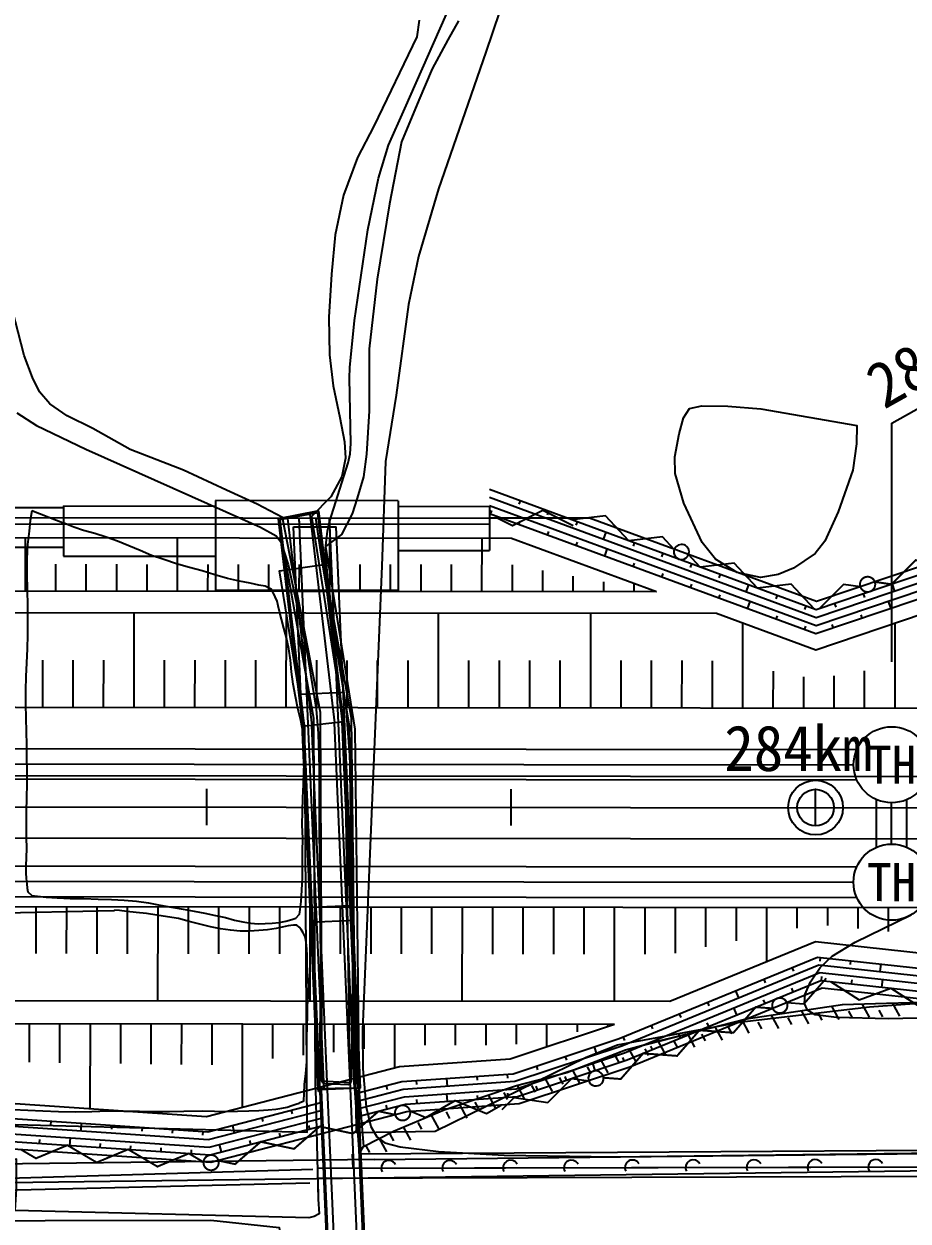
# Model space of a CAD drawing. Header units: millimetres. Extents: x 6886 to 7682, y 1103 to 1809.
# Drawn here: x 7183.3 to 7241.4, y 1448.9 to 1527.5 of the extents above; entities that cross this region are included whole.
import ezdxf
from ezdxf.enums import TextEntityAlignment as Align
from ezdxf.xclip import XClip

# ---------------------------------------------------------------- set-up
doc = ezdxf.new("R2010")
doc.units = ezdxf.units.MM
doc.header["$LTSCALE"] = 10
doc.header["$MEASUREMENT"] = 0
doc.header["$XCLIPFRAME"] = 2
for name, color, linetype in [('TN-CABL', 4, 'Continuous'), ('TN-MANH', 4, 'Continuous'), ('TZ-BASE', 253, 'Continuous'), ('TZ-CABL', 4, 'Continuous')]:
    doc.layers.add(name, color=color, linetype=linetype)
doc.styles.add('GR', font='GulimChe.ttf')
doc.styles.get("Standard").update_dxf_attribs({"font": 'GulimChe.ttf'})
doc.styles.add('SYMBTEXT', font='GulimChe.ttf')
doc.linetypes.add('ZIGZAG', pattern='A,0.0001,-0.2,[131,ltypeshp.shx,S=0.2,R=0,X=-0.2,Y=0],-0.4,[131,ltypeshp.shx,S=0.2,R=180,X=0.2,Y=0],-0.2', length=0.8001)

# ---------------------------------------------------------------- blocks, each defined once
blk = doc.blocks.new('AZ0802')
at = {"color": 0}
blk.add_arc((0, 0), 0.5, 0, 180, dxfattribs=at)
blk = doc.blocks.new('AZ070')
at = {"color": 0}
for points in [[(-1, 0), (-1, -0.5)], [(0, 0), (0, -1)]]:
    blk.add_lwpolyline(points, dxfattribs=at)
blk = doc.blocks.new('smd')
at = {"color": 0, "lineweight": -3, "ltscale": 5, "const_width": 0.13}
blk.add_lwpolyline([(0.5, 0, 1), (-0.5, 0, 1)], format="xyb", close=True, dxfattribs=at)
blk.add_lwpolyline([(12.5, 0), (11.5, 0.5), (9.5, -0.5), (7.5, 0.5), (5.5, -0.5), (3.5, 0.5), (1.5, -0.5), (0.5, 0)], dxfattribs=at)
blk = doc.blocks.new('JD-FGHFFHHF5RSFGS')
at = {"layer": 'TZ-BASE'}
for p, q in [((220.582, 20.603), (220.576, 14.703)), ((232.582, 20.592), (220.582, 20.603)), ((232.582, 20.592), (232.576, 14.692)), ((240.581, 20.592), (240.495, 20.357)), ((204.7, 20.141), (210.582, 20.135)), ((210.582, 20.253), (210.578, 16.953)), ((210.582, 20.253), (220.582, 20.243)), ((227.357, 19.922), (224.692, 19.408)), ((227.27, 19.803), (224.802, 19.327)), ((226.777, 19.708), (228.39, 5.997)), ((227.27, 19.803), (228.888, 6.056)), ((228.987, 6.068), (227.357, 19.922)), ((232.582, 20.222), (238.582, 20.216)), ((238.582, 20.216), (238.579, 17.316)), ((238.636, 19.71), (238.722, 19.944)), ((242.458, 19.901), (242.372, 19.666)), ((204.981, 19.481), (238.581, 19.448)), ((205.151, 19.08), (238.581, 19.048)), ((224.692, 19.408), (226.298, 5.751)), ((224.802, 19.327), (226.398, 5.763)), ((225.296, 19.423), (226.896, 5.822)), ((227.307, -18.128, 51.254), (225.691, 18.879, 51.254)), ((225.691, 18.879, 51.254), (228.494, 18.876, 51.254)), ((226.083, 19.06), (226.066, 19.46)), ((227.707, -18.111, 51.254), (226.066, 19.46, 51.254)), ((228.085, 19.058), (228.068, 19.458)), ((229.705, -18.023, 51.254), (228.068, 19.458, 51.254)), ((240.512, 19.019), (240.599, 19.254)), ((244.335, 19.21), (244.249, 18.976)), ((208.078, 14.668), (208.082, 18.168)), ((218.078, 14.658), (218.082, 18.158)), ((228.078, 14.648), (228.082, 18.148)), ((230.105, -18.006, 51.254), (228.494, 18.876, 51.254)), ((238.078, 14.638), (238.082, 18.138)), ((242.389, 18.328), (242.476, 18.563)), ((246.212, 18.519), (246.039, 18.05)), ((205.807, 17.54), (210.579, 17.535)), ((232.579, 17.322), (238.579, 17.316)), ((244.266, 17.637), (244.353, 17.872)), ((246.143, 16.946), (246.316, 17.416)), ((248.089, 17.828), (248.003, 17.594)), ((210.578, 16.953), (220.578, 16.943)), ((249.966, 17.138), (249.879, 16.903)), ((210.078, 14.666), (210.08, 16.416)), ((212.078, 14.664), (212.08, 16.414)), ((214.078, 14.662), (214.08, 16.412)), ((216.078, 14.66), (216.08, 16.41)), ((220.078, 14.656), (220.08, 16.406)), ((222.078, 14.654), (222.08, 16.404)), ((224.078, 14.652), (224.08, 16.402)), ((226.078, 14.65), (226.08, 16.4)), ((230.078, 14.646), (230.08, 16.396)), ((232.078, 14.644), (232.08, 16.394)), ((234.078, 14.642), (234.08, 16.392)), ((236.078, 14.64), (236.08, 16.39)), ((240.078, 14.637), (240.08, 16.374)), ((242.078, 14.635), (242.08, 16.005)), ((248.02, 16.255), (248.106, 16.49)), ((249.897, 15.565), (249.983, 15.799)), ((251.843, 16.447), (251.756, 16.212)), ((253.72, 15.756), (253.633, 15.521)), ((244.078, 14.633), (244.079, 15.636)), ((246.078, 14.631), (246.079, 15.267)), ((248.078, 14.629), (248.079, 15.168)), ((251.774, 14.874), (251.86, 15.108)), ((255.596, 15.065), (255.424, 14.596)), ((265.029, 15.11), (265.189, 14.636)), ((232.576, 14.692), (220.576, 14.703)), ((253.651, 14.183), (253.737, 14.417)), ((257.473, 14.374), (257.387, 14.139)), ((263.134, 14.47), (263.214, 14.234)), ((255.528, 13.492), (255.7, 13.961)), ((259.35, 13.683), (259.264, 13.449)), ((261.239, 13.831), (261.319, 13.594)), ((264.959, 13.503), (264.799, 13.977)), ((215.222, 7.021), (215.228, 13.211)), ((225.222, 7.011), (225.228, 13.201)), ((235.222, 7.001), (235.228, 13.191)), ((245.222, 6.992), (245.228, 13.182)), ((257.404, 12.801), (257.491, 13.036)), ((263.064, 12.864), (262.984, 13.101)), ((255.222, 6.982), (255.227, 12.537)), ((259.281, 12.11), (259.368, 12.345)), ((261.169, 12.225), (261.089, 12.461)), ((265.222, 6.972), (265.227, 12.538)), ((209.222, 7.027), (209.225, 10.122)), ((211.222, 7.025), (211.225, 10.12)), ((213.222, 7.023), (213.225, 10.118)), ((217.222, 7.019), (217.225, 10.114)), ((219.222, 7.017), (219.225, 10.112)), ((221.222, 7.015), (221.225, 10.11)), ((223.222, 7.013), (223.225, 10.108)), ((227.222, 7.009), (227.225, 10.104)), ((229.222, 7.007), (229.225, 10.102)), ((231.222, 7.005), (231.225, 10.1)), ((233.222, 7.003), (233.225, 10.098)), ((237.222, 6.999), (237.225, 10.094)), ((239.222, 6.997), (239.225, 10.092)), ((241.222, 6.995), (241.225, 10.09)), ((243.222, 6.993), (243.225, 10.088)), ((247.222, 6.99), (247.225, 10.085)), ((249.222, 6.988), (249.225, 10.083)), ((251.222, 6.986), (251.225, 10.081)), ((253.222, 6.984), (253.225, 10.079)), ((257.222, 6.98), (257.224, 9.39)), ((259.222, 6.978), (259.224, 9.021)), ((261.222, 6.976), (261.224, 9.082)), ((263.222, 6.974), (263.224, 9.419)), ((226.171, 7.89, 51.254), (228.968, 8.012, 51.254)), ((228.987, 6.068), (226.298, 5.751)), ((227.346, -18.227), (226.298, 5.751)), ((227.442, -18.122), (226.398, 5.763)), ((227.941, -18.1), (226.896, 5.822)), ((229.44, -18.035), (228.39, 5.997)), ((229.939, -18.013), (228.888, 6.056)), ((230.043, -18.109), (228.987, 6.068)), ((219.996, -0.734), (219.998, 1.666)), ((239.996, -0.753), (239.998, 1.647)), ((259.996, -0.773), (259.998, 1.627)), ((169.991, -6.035), (371.821, -6.231)), ((169.991, -6.035), (371.821, -6.231)), ((208.773, -6.073), (208.77, -9.168)), ((210.773, -6.075), (210.77, -9.17)), ((212.773, -6.077), (212.77, -9.172)), ((214.773, -6.079), (214.77, -9.174)), ((216.773, -6.081), (216.767, -12.271)), ((218.773, -6.083), (218.77, -9.178)), ((220.773, -6.085), (220.77, -9.18)), ((222.773, -6.087), (222.77, -9.182)), ((224.773, -6.089), (224.77, -9.184)), ((226.773, -6.091), (226.767, -12.281)), ((229.515, -6.02), (226.818, -6.138)), ((228.773, -6.092), (228.77, -9.187)), ((230.773, -6.094), (230.77, -9.189)), ((232.773, -6.096), (232.77, -9.191)), ((234.773, -6.098), (234.77, -9.193)), ((236.773, -6.1), (236.767, -12.29)), ((238.773, -6.102), (238.77, -9.197)), ((240.773, -6.104), (240.77, -9.199)), ((242.773, -6.106), (242.77, -9.201)), ((244.773, -6.108), (244.77, -9.203)), ((246.773, -6.11), (246.767, -12.3)), ((248.773, -6.112), (248.77, -9.207)), ((250.773, -6.114), (250.77, -9.138)), ((252.773, -6.116), (252.771, -8.728)), ((254.773, -6.118), (254.771, -8.318)), ((256.773, -6.12), (256.77, -9.695)), ((258.773, -6.122), (258.772, -7.498)), ((260.773, -6.124), (260.772, -7.326)), ((262.773, -6.125), (262.772, -7.525)), ((264.773, -6.127), (264.772, -7.723)), ((226.826, -7.096, 51.254), (229.623, -6.973, 51.254)), ((260.305, -9.413), (260.277, -9.662)), ((258.443, -10.089), (258.538, -10.32)), ((262.293, -9.631), (262.266, -9.88)), ((264.281, -9.849), (264.226, -10.346)), ((256.593, -10.849), (256.688, -11.08)), ((260.379, -10.93), (260.406, -10.682)), ((262.367, -11.148), (262.394, -10.9)), ((264.355, -11.366), (264.41, -10.869)), ((254.743, -11.608), (254.932, -12.071)), ((258.527, -11.676), (258.432, -11.445)), ((252.892, -12.368), (252.987, -12.599)), ((256.677, -12.436), (256.582, -12.204)), ((251.042, -13.128), (251.137, -13.359)), ((254.827, -13.195), (254.637, -12.733)), ((208.327, -13.763), (208.324, -16.307)), ((210.327, -13.765), (210.324, -16.338)), ((212.327, -13.767), (212.321, -19.354)), ((214.327, -13.768), (214.324, -16.399)), ((216.327, -13.77), (216.324, -16.43)), ((218.327, -13.772), (218.324, -16.46)), ((220.327, -13.774), (220.324, -16.473)), ((222.327, -13.776), (222.322, -19.266)), ((224.327, -13.778), (224.325, -16.056)), ((226.327, -13.78), (226.325, -15.847)), ((228.327, -13.782), (228.325, -15.639)), ((230.327, -13.784), (230.325, -15.43)), ((232.327, -13.786), (232.324, -16.657)), ((234.327, -13.788), (234.325, -15.188)), ((236.327, -13.79), (236.325, -15.19)), ((238.327, -13.792), (238.325, -15.192)), ((240.327, -13.794), (240.326, -15.123)), ((242.327, -13.796), (242.325, -15.282)), ((244.327, -13.798), (244.326, -14.303)), ((246.327, -13.8), (246.327, -13.893)), ((249.192, -13.888), (249.287, -14.119)), ((252.977, -13.955), (252.882, -13.724)), ((247.342, -14.647), (247.437, -14.879)), ((251.127, -14.715), (251.032, -14.484)), ((245.451, -15.296), (245.609, -15.77)), ((249.277, -15.475), (249.182, -15.243)), ((243.553, -15.927), (243.632, -16.165)), ((245.524, -16.853), (245.366, -16.378)), ((247.422, -16.221), (247.343, -15.984)), ((237.743, -17.233), (237.761, -17.482)), ((239.739, -17.093), (239.756, -17.343)), ((241.655, -16.559), (241.734, -16.796)), ((243.626, -17.484), (243.547, -17.247)), ((230.105, -18.006, 51.254), (227.307, -18.128, 51.254)), ((229.939, -18.013), (227.442, -18.122)), ((230.418, -40.434), (229.44, -18.035)), ((230.805, -40.116), (229.839, -18.018)), ((231.79, -17.845), (231.852, -18.087)), ((233.753, -17.512), (233.771, -17.762)), ((235.748, -17.373), (235.783, -17.871)), ((241.728, -18.115), (241.649, -17.878)), ((227.446, -18.222), (227.346, -18.227)), ((228.407, -40.221), (227.446, -18.222)), ((228.507, -40.217), (227.541, -18.118)), ((228.92, -40.499), (227.941, -18.1)), ((230.043, -18.109), (229.943, -18.113)), ((230.905, -40.112), (229.943, -18.113)), ((233.815, -19.012), (233.797, -18.762)), ((235.81, -18.872), (235.775, -18.373)), ((237.805, -18.732), (237.788, -18.483)), ((239.8, -18.593), (239.783, -18.343)), ((225.553, -19.462), (225.615, -19.704)), ((231.857, -19.378), (231.794, -19.136)), ((209.758, -20.182), (209.741, -20.431)), ((211.753, -20.317), (211.719, -20.816)), ((223.617, -19.964), (223.679, -20.206)), ((213.748, -20.453), (213.732, -20.702)), ((215.744, -20.588), (215.727, -20.838)), ((217.739, -20.724), (217.722, -20.974)), ((219.735, -20.86), (219.718, -21.109)), ((221.681, -20.466), (221.806, -20.95)), ((224.832, -21.198), (224.769, -20.956)), ((226.768, -20.697), (226.705, -20.455)), ((209.01, -21.634), (209.027, -21.385)), ((211.006, -21.77), (211.039, -21.271)), ((213.001, -21.905), (213.018, -21.656)), ((214.996, -22.041), (215.013, -21.792)), ((216.992, -22.177), (217.009, -21.927)), ((220.96, -22.202), (220.834, -21.718)), ((222.896, -21.7), (222.833, -21.458)), ((218.987, -22.312), (219.004, -22.063))]:
    blk.add_line(p, q, dxfattribs=at)
for points, elevation in [([(207.525, 26.36), (208.802, 25.524), (212.061, 23.973), (223.535, 18.85), (224.553, 18.281), (224.875, 17.886), (225.345, 16.394), (226.575, 10.684), (227.191, 6.887), (227.32, 5.285), (227.374, 3.049), (227.386, -0.833), (227.476, -9.626), (227.429, -14.955), (227.518, -17.477), (227.578, -17.611), (227.66, -17.668), (227.791, -17.699), (229.279, -17.76), (229.388, -17.727), (229.471, -17.644), (229.502, -17.537), (229.596, -11.023), (229.623, -4.564), (229.63, -3.293), (229.476, 2.736), (229.152, 7.028), (227.949, 15.356), (227.788, 17.454), (227.932, 18.589), (228.061, 19.207), (229.289, 23.078), (229.417, 23.663), (229.469, 24.346), (229.365, 28.643), (229.389, 29.334), (229.708, 32.425), (230.589, 38.382), (231.273, 41.794), (231.938, 43.958), (233.01, 46.368), (236.081, 53.297)], 52), ([(239.242, 52.724), (238.335, 50.072), (235.228, 41.092), (233.905, 36.637), (233.247, 33.483), (232.435, 27.536), (231.735, 23.158), (231.508, 16.288), (230.992, 4.244), (230.221, -14.188), (230.242, -16.742), (230.477, -19.259), (230.773, -20.535), (231.17, -21.208), (231.689, -21.592), (232.714, -21.864), (235.225, -22.162), (239.528, -22.417), (246.669, -22.513), (271.646, -22.205)], 53), ([(269.634, -13.34), (264.764, -13.458), (261.38, -13.373), (259.975, -13.189), (259.466, -12.885), (259.262, -12.436), (259.31, -11.828), (259.658, -11.02), (260.31, -10.079), (261.09, -9.331), (262.6, -8.416), (266.269, -6.612)], 60), ([(310.888, -26.049), (309.748, -25.791), (309.099, -23.208), (308.61, -22.916), (198.369, -24.345), (198.465, -26.727), (220.268, -26.685), (224.745, -27.16), (224.973, -28.526), (224.659, -30.528), (223.437, -30.917), (204.123, -31.27), (200.847, -32.067), (198.419, -32.939), (198.052, -33.774), (199.235, -34.236), (306.2, -33.434), (309.476, -30.874), (313.93, -30.235)], 52)]:
    blk.add_lwpolyline(points, dxfattribs=dict(at, elevation=elevation))
for points in [[(320.518, 28.831), (306.564, 27.068), (299.414, 26.135), (279.126, 20.394), (260.051, 13.958), (245.154, 19.442), (238.581, 19.448)], [(312.122, 26.785), (299.616, 25.153), (279.422, 19.439), (260.036, 12.898), (238.582, 20.795)], [(312.045, 27.279), (299.515, 25.644), (279.274, 19.916), (260.044, 13.428), (238.583, 21.328)], [(312.2, 26.291), (299.717, 24.662), (279.57, 18.961), (260.029, 12.368), (238.582, 20.262)], [(312.278, 25.797), (299.818, 24.17), (279.718, 18.483), (260.022, 11.837), (238.581, 19.73)], [(244.08, 18.943), (242.081, 19.945), (240.08, 18.947), (239.081, 19.448)], [(250.716, 17.394), (249.95, 18.209), (247.728, 17.961), (246.197, 19.591), (243.974, 19.343)], [(204.256, 18.171), (240.015, 18.137), (249.548, 14.627)], [(259.928, 13.471), (258.396, 15.1), (256.174, 14.852), (254.643, 16.482), (252.42, 16.234), (251.655, 17.049)], [(262.943, 14.934), (261.836, 15.088), (260.261, 13.501)], [(200.898, 14.675), (249.548, 14.627)], [(327.991, 13.101), (267.07, 13.16), (260.008, 10.777), (253.498, 13.174), (199.507, 13.226)], [(139.923, 7.094), (364.898, 6.875)], [(139.923, 7.094), (364.898, 6.875)], [(-0.035, 2.05), (19.974, 2.333), (39.983, 2.51), (59.99, 2.603), (79.995, 2.636), (99.998, 2.632), (112.168, 2.621), (699.999, 2.05)], [(0, 0), (19.998, 0.283), (39.997, 0.46), (59.997, 0.553), (79.997, 0.586), (99.997, 0.582), (112.166, 0.571), (699.997, 0)], [(0.035, -2.05), (0.036, -2.05), (20.022, -1.767), (40.011, -1.59), (60.003, -1.497), (79.998, -1.464), (99.996, -1.468), (112.165, -1.479), (699.995, -2.05)], [(294.984, -13.007), (287.041, -14.752), (279.581, -13.536), (260.422, -11.438), (247.792, -16.625), (240.522, -19.043), (233.147, -19.56), (220.26, -22.9), (199.775, -21.508), (188.637, -6.804)], [(191.738, -7.584), (200.819, -19.574), (220.072, -20.883), (227.577, -18.937)], [(191.23, -8.57), (200.297, -20.541), (220.166, -21.891), (227.622, -19.959)], [(191.484, -8.077), (200.558, -20.057), (220.119, -21.387), (227.6, -19.448)], [(197.926, -12.253), (250.422, -12.304), (259.989, -8.373), (279.986, -10.562), (294.984, -13.007)], [(190.976, -9.063), (200.036, -21.024), (220.213, -22.396), (227.644, -20.469)], [(229.854, -18.347), (232.823, -17.577), (240.13, -17.066), (247.095, -14.749), (260.133, -9.395), (279.851, -11.553), (292.336, -13.588)], [(229.876, -18.858), (232.904, -18.073), (240.228, -17.56), (247.27, -15.218), (260.205, -9.905), (279.784, -12.049), (292.256, -14.082)], [(229.898, -19.369), (232.985, -18.569), (240.326, -18.055), (247.444, -15.687), (260.278, -10.416), (279.716, -12.545), (292.175, -14.575)], [(229.921, -19.879), (233.066, -19.064), (240.424, -18.549), (247.618, -16.156), (260.35, -10.927), (279.649, -13.04), (292.095, -15.069)], [(258.11, -12.388), (259.225, -12.47), (260.695, -10.785)], [(260.974, -10.996), (262.853, -12.207), (264.95, -11.431), (266.829, -12.643), (268.926, -11.866), (269.866, -12.472)], [(197.924, -13.753), (246.78, -13.8)], [(199.978, -18.515), (219.978, -19.874), (232.662, -16.586), (239.935, -16.077), (246.78, -13.8)], [(239.398, -19.417), (240.189, -18.627), (242.403, -18.945), (243.985, -17.365), (245.091, -17.523)], [(233.353, -19.507), (234.383, -19.941), (236.314, -18.814), (238.375, -19.683), (239.34, -19.12)]]:
    blk.add_lwpolyline(points, dxfattribs=at)
for points in [[(251.655, 17.049, 1), (250.716, 17.394, 1)], [(245.091, -17.523, 1), (246.04, -17.208, 1)]]:
    blk.add_lwpolyline(points, format="xyb", close=True, dxfattribs=at)
for points in [[(233.947, 52.17, 51.277), (233.791, 51.063, 51.277), (230.973, 45.193, 51.107), (229.9, 43.142, 51.13), (228.981, 40.666, 51.184), (228.434, 38.065, 51.223), (228.188, 35.479, 51.262), (228.011, 32.65, 51.316), (228.064, 30.182, 51.316), (228.31, 28.132, 51.316), (228.738, 26.069, 51.246), (229.051, 24.453, 51.176), (229.121, 23.381, 51.169), (228.868, 22.178, 51.192), (228.155, 20.844, 51.262), (226.874, 19.564, 51.254), (229.04, 5.718, 51.254), (229.387, -17.651, 51.254), (227.577, -17.539, 51.269), (227.462, 6.667, 51.262), (224.978, 19.495, 51.161), (223.309, 20.358, 51.161), (221.3, 21.286, 51.153), (218.472, 22.594, 51.153), (214.964, 23.951, 51.153), (212.51, 25.327, 51.153), (210.835, 26.168, 51.169), (209.683, 26.967, 51.269), (209.005, 27.738, 51.262), (208.555, 28.684, 51.262), (207.998, 30.139, 51.254), (207.031, 33.875, 51.238)], [(232.256, -20.832, 53.886), (235.585, -19.43, 55.472), (240.355, -17.836, 56.835), (243.646, -16.985, 57.857), (245.291, -16.374, 58.329), (247.506, -15.501, 58.963), (249.702, -14.892, 59.474), (252.193, -14.285, 59.683), (255.44, -13.452, 60.032), (258.392, -13.009, 60.21), (261.774, -12.517, 60.272), (264.668, -12.416, 60.411), (270.871, -12.254, 60.411)], [(236.528, 52.13, 53.437), (235.833, 50.871, 53.359), (234.803, 48.959, 53.212), (233.94, 46.9, 53.142), (232.79, 44.169, 52.964), (231.997, 40.109, 52.903), (231.201, 35.152, 52.864), (230.664, 30.576, 52.779), (230.672, 26.499, 52.802), (230.492, 23.647, 52.895), (230.285, 22.151, 52.887), (229.874, 20.764, 52.879), (229.553, 19.718, 52.825), (228.846, 18.365, 52.763), (227.796, 17.587, 52.771), (229.733, 5.58, 52.771), (230.001, -18.348, 52.748), (230.29, -21.852, 52.771), (232.256, -20.832, 53.886)], [(258.538, 16.169, 58.762), (257.545, 15.748, 58.747), (256.372, 15.536, 58.662), (254.846, 15.883, 58.367), (253.432, 16.752, 58.158), (252.556, 17.851, 57.996), (251.349, 20.433, 57.74), (250.775, 22.376, 57.686), (250.755, 23.484, 57.601), (251.038, 24.987, 57.593), (251.321, 26.041, 57.562), (251.717, 26.653, 57.562), (252.519, 26.824, 57.57), (254.241, 26.793, 57.578), (256.405, 26.623, 57.632), (262.72, 25.523, 57.748), (262.693, 24.333, 57.918), (262.442, 22.598, 58.035), (261.475, 19.855, 58.313), (260.613, 17.935, 58.406), (259.97, 17.127, 58.406), (258.538, 16.169, 58.762)], [(227.138, 19.455, 51.184), (227.542, 16.77, 53.127), (229.353, 5.774, 53.181), (229.708, -18.004, 53.173), (227.136, -18.053, 53.15), (227.032, 6.276, 53.158), (225.226, 16.341, 53.142), (224.723, 19.288, 51.532)], [(199.87, -20.21, 57.04), (226.602, -20.91, 56.08), (226.446, 5.721, 55.26), (224.775, 15.985, 55.12), (227.693, 16.394, 55.12), (229.478, 6.318, 55.19), (229.824, -20.916, 55.95), (234.998, -20.831, 56.07), (244.915, -15.981, 59.99), (246.978, -15.17, 60.28), (255.157, -13.662, 61.53), (263.55, -12.674, 62.08), (271.749, -12.042, 62.39)], [(207.265, -19.422, 54.052), (208.241, -19.461, 54.064), (209.229, -19.495, 54.077), (210.257, -19.548, 54.09), (211.344, -19.554, 54.102), (212.448, -19.536, 54.115), (213.517, -19.509, 54.14), (214.548, -19.517, 54.14), (215.568, -19.532, 54.14), (216.572, -19.542, 54.14), (217.547, -19.553, 54.14), (218.486, -19.527, 54.14), (219.685, -19.499, 54.14), (220.508, -19.524, 54.14), (221.27, -19.541, 54.14), (222.023, -19.518, 54.14), (222.76, -19.492, 54.127), (223.429, -19.474, 54.115), (224.041, -19.431, 54.09), (224.535, -19.383, 54.052), (224.937, -19.328, 54.014), (225.271, -19.254, 53.976), (225.587, -19.148, 53.951), (225.842, -19.061, 53.951), (226.064, -18.993, 53.951), (226.129, -18.956, 53.951), (226.365, -18.837, 53.964), (226.408, -18.35, 53.976), (226.422, -17.764, 54.001), (226.509, -17.049, 54.014), (226.57, -16.263, 54.001), (226.573, -15.452, 54.001), (226.583, -14.679, 54.001), (226.591, -13.952, 54.001), (226.606, -13.264, 53.989), (226.624, -12.632, 53.989), (226.665, -12.016, 53.989), (226.68, -11.43, 53.976), (226.657, -10.879, 53.964), (226.623, -10.334, 53.951), (226.601, -9.811, 53.939), (226.598, -9.321, 53.926), (226.574, -8.844, 53.913), (226.518, -8.413, 53.888), (226.455, -8.073, 53.876), (226.334, -7.808, 53.863), (226.21, -7.59, 53.851), (226.078, -7.433, 53.838), (225.919, -7.306, 53.825), (225.693, -7.29, 53.788), (225.353, -7.352, 53.762), (224.556, -7.529, 53.712), (223.991, -7.603, 53.7), (223.414, -7.656, 53.687), (222.813, -7.692, 53.687), (222.187, -7.685, 53.687), (221.559, -7.622, 53.687), (220.901, -7.532, 53.7), (220.235, -7.404, 53.712), (219.544, -7.231, 53.737), (218.836, -7.054, 53.762), (218.14, -6.87, 53.788), (217.418, -6.744, 53.825), (216.719, -6.634, 53.851), (216.027, -6.535, 53.876), (215.353, -6.468, 53.876), (214.746, -6.393, 53.863), (214.253, -6.339, 53.863), (213.954, -6.321, 53.863), (213.882, -6.347, 53.863), (205.711, -6.523, 54.052)], [(230.008, -22.353, 53.003), (230.29, -21.852, 53.003), (232.256, -20.832, 54.559), (235.585, -19.43, 55.07), (240.355, -17.836, 55.349), (243.646, -16.985, 56.572), (247.506, -15.501, 57.245), (252.193, -14.285, 57.81), (255.44, -13.452, 59.358), (258.392, -13.009, 59.358), (261.774, -12.517, 59.358), (264.668, -12.416, 59.358), (270.871, -12.254, 59.358)], [(227.136, -18.053, 51.532), (227.324, -25.313, 51.432)], [(229.708, -18.004, 51.424), (230.008, -22.353, 51.432)], [(315.703, -27.318, 56.587), (314.871, -26.137, 56.517), (314.021, -25.61, 56.262), (313.067, -25.282, 55.062), (312.031, -25.199, 54.621), (309.835, -25.164, 54.11), (309.804, -21.833, 52.632), (308.852, -20.76, 52.887), (307.802, -20.152, 52.872), (306.323, -19.551, 52.872), (304.328, -19.164, 52.872), (302.578, -19.215, 52.879), (300.986, -19.414, 52.872), (299.232, -19.759, 52.872), (296.83, -20.342, 52.856), (294.389, -20.983, 52.856), (292.475, -21.559, 52.856), (291.131, -21.954, 52.833), (230.008, -22.353, 52.833)], [(231.023, -22.689, 54.17), (309.804, -21.833, 52.926), (309.835, -25.164, 52.895)], [(231.023, -22.689, 54.17), (197.173, -23.105, 54.17)], [(309.821, -23.674, 50.681), (309.821, -23.674, 50.681), (309.821, -23.674, 50.681), (309.821, -23.674, 50.681), (227.288, -23.951, 50.681), (227.324, -25.313, 52.09), (227.378, -26.278, 52.136), (227.049, -26.449, 52.136), (226.71, -26.538, 52.136), (207.407, -26.046, 51.95), (207.497, -24.632, 51.718), (207.498, -22.673, 51.718), (197.544, -22.76, 51.718)], [(229.548, -22.356, 52.841), (229.602, -23.268, 51.477), (309.816, -23.1, 51.478)], [(198.77, -24.162, 51.63), (226.959, -23.333, 51.63)], [(227.271, -23.273, 51.501), (309.816, -23.1, 50.681)], [(226.761, -24.248, 51.49), (198.365, -24.927, 51.49)], [(309.821, -23.674, 50.557), (227.288, -23.951, 51.6)]]:
    blk.add_polyline3d(points, dxfattribs=at)
blk.add_polyline3d([(208.508, 19.93, 53.662), (208.395, 19.287, 53.662), (208.319, 18.579, 53.662), (208.229, 17.718, 53.662), (208.177, 16.764, 53.662), (208.178, 15.767, 53.662), (208.208, 14.743, 53.662), (208.212, 13.69, 53.662), (208.218, 12.71, 53.662), (208.221, 11.786, 53.674), (208.206, 10.867, 53.662), (208.153, 9.94, 53.662), (208.115, 9.037, 53.674), (208.084, 8.123, 53.674), (208.091, 7.216, 53.674), (208.116, 6.305, 53.674), (208.139, 5.422, 53.674), (208.15, 4.56, 53.7), (208.155, 3.71, 53.725), (208.171, 2.866, 53.762), (208.177, 1.987, 53.8), (208.162, 1.068, 53.825), (208.142, 0.16, 53.838), (208.137, -0.724, 53.838), (208.134, -1.536, 53.825), (208.149, -2.251, 53.825), (208.129, -2.854, 53.825), (208.101, -3.391, 53.825), (208.102, -3.853, 53.813), (208.134, -4.24, 53.813), (208.168, -4.582, 53.8), (208.206, -4.878, 53.788), (208.235, -5.108, 53.788), (208.512, -5.341, 53.788), (208.875, -5.396, 53.788), (209.437, -5.468, 53.788), (210.171, -5.514, 53.788), (211.018, -5.555, 53.788), (211.931, -5.558, 53.775), (212.856, -5.584, 53.775), (213.743, -5.617, 53.775), (214.579, -5.663, 53.775), (215.382, -5.729, 53.775), (216.165, -5.835, 53.775), (216.927, -5.981, 53.788), (217.69, -6.127, 53.788), (218.44, -6.252, 53.788), (219.168, -6.389, 53.788), (219.862, -6.516, 53.775), (220.562, -6.654, 53.775), (221.223, -6.8, 53.762), (221.823, -6.966, 53.762), (222.37, -7.09, 53.762), (222.893, -7.17, 53.762), (223.373, -7.201, 53.762), (223.835, -7.2, 53.75), (224.296, -7.171, 53.737), (224.744, -7.119, 53.737), (225.19, -7.04, 53.737), (225.59, -6.929, 53.725), (225.856, -6.836, 53.725), (226.095, -6.57, 53.7), (226.118, -6.456, 53.687), (226.194, -5.748, 53.687), (226.245, -4.996, 53.687), (226.28, -4.166, 53.7), (226.281, -3.299, 53.7), (226.293, -2.453, 53.7), (226.299, -1.597, 53.7), (226.276, -0.713, 53.7), (226.292, 0.178, 53.7), (226.314, 1.057, 53.7), (226.353, 1.933, 53.687), (226.375, 2.813, 53.687), (226.426, 3.666, 53.687), (226.428, 4.505, 53.687), (226.334, 5.334, 53.674), (226.18, 6.143, 53.662), (225.992, 6.933, 53.637), (225.833, 7.725, 53.637), (225.678, 8.534, 53.637), (225.569, 9.339, 53.637), (225.489, 10.118, 53.637), (225.383, 10.868, 53.637), (225.228, 11.575, 53.624), (225.065, 12.22, 53.612), (224.915, 12.815, 53.586), (224.777, 13.315, 53.574), (224.695, 13.688, 53.549), (224.623, 13.994, 53.549), (224.49, 14.28, 53.536), (224.352, 14.549, 53.523), (224.228, 14.768, 53.511), (223.845, 14.985, 53.511), (223.419, 15.047, 53.511), (222.844, 15.169, 53.511), (222.15, 15.297, 53.511), (221.363, 15.487, 53.511), (220.534, 15.726, 53.511), (219.698, 15.975, 53.498), (218.864, 16.197, 53.486), (218.018, 16.44, 53.473), (217.181, 16.718, 53.461), (216.372, 16.997, 53.461), (215.612, 17.318, 53.461), (214.869, 17.635, 53.461), (214.138, 17.929, 53.461), (213.392, 18.2, 53.473), (212.636, 18.437, 53.486), (211.899, 18.641, 53.498), (211.263, 18.845, 53.498), (210.831, 19.019, 53.498), (210.635, 19.111, 53.498), (210.635, 19.111, 53.498), (210.63, 19.094, 53.498)], close=True, dxfattribs=at)
for radius in [1.8, 1.2]:
    blk.add_circle((259.997, 0.427), radius, dxfattribs=at)
for name, p, rotation in [('smd', (263.417, 15.094), 18.64533036755393), ('smd', (257.647, -12.578), 202.3264510393677), ('AZ070', (263.034, -12.473, 59.358), 28.44912486134563), ('AZ070', (265.033, -12.407, 59.358), 28.44912486134563), ('AZ070', (257.085, -13.205, 59.358), 28.44912486134563), ('AZ070', (259.063, -12.911, 59.358), 28.44912486134563), ('AZ070', (261.042, -12.624, 59.358), 28.44912486134563), ('AZ070', (253.385, -13.979, 58.379), 28.44912486134563), ('AZ070', (255.144, -13.527, 59.217), 28.44912486134563), ('AZ070', (249.651, -14.944, 57.504), 28.44912486134563), ('AZ070', (251.574, -14.446, 57.735), 28.44912486134563), ('AZ070', (247.728, -15.443, 57.272), 28.44912486134563), ('AZ070', (245.876, -16.127, 56.961), 28.44912486134563), ('AZ070', (244.033, -16.836, 56.639), 28.44912486134563), ('AZ070', (240.385, -17.828, 55.36), 28.44912486134563), ('AZ070', (242.207, -17.357, 56.037), 28.44912486134563), ('AZ070', (238.492, -18.458, 55.24), 28.44912486134563), ('smd', (232.865, -19.633), 194.5312444469225), ('AZ070', (236.598, -19.091, 55.129), 28.44912486134563), ('AZ070', (234.737, -19.787, 54.94), 28.44912486134563), ('AZ070', (232.912, -20.556, 54.66), 28.44912486134563), ('smd', (220.282, -22.902), 176.1114043957142), ('AZ070', (231.325, -21.315, 53.822), 28.44912486134563), ('AZ0802', (231.961, -23.263, 51.477), 28.44912486134563), ('AZ0802', (235.961, -23.255, 51.477), 28.44912486134563), ('AZ0802', (239.961, -23.246, 51.478), 28.44912486134563), ('AZ0802', (243.961, -23.238, 51.478), 28.44912486134563), ('AZ0802', (247.961, -23.229, 51.478), 28.44912486134563), ('AZ0802', (251.961, -23.221, 51.478), 28.44912486134563), ('AZ0802', (255.961, -23.213, 51.478), 28.44912486134563), ('AZ0802', (259.961, -23.204, 51.478), 28.44912486134563), ('AZ0802', (263.961, -23.196, 51.478), 28.44912486134563)]:
    blk.add_blockref(name, p, dxfattribs=dict(at, rotation=rotation))
blk.add_text('284km', height=3, rotation=359.94437, dxfattribs=at).set_placement((253.999, 2.833))
blk = doc.blocks.new('JD-DXGCJNDJ6FHK')
at = {"layer": 'TZ-BASE', "flags": 128}
blk.add_lwpolyline([(263.709, 84.991), (263.709, 100.694), (276.369, 107.781)], dxfattribs=at)
at = {"layer": 'TZ-BASE', "style": 'GR'}
blk.add_text('284K005', height=3, rotation=29.23871, dxfattribs=at).set_placement((263.201, 101.555))
blk = doc.blocks.new('TZMH101')
at = {"linetype": 'Continuous'}
blk.add_circle((0, 0), 2.5, dxfattribs=at)
at = {"style": 'SYMBTEXT'}
blk.add_attdef('TZMH_TITLE', text='', height=2.5, dxfattribs=at).set_placement((0, 0), align=Align.MIDDLE_CENTER)

msp = doc.modelspace()

# ---------------------------------------------------------------- linework, layer by layer
at = {"layer": 'TN-CABL', "linetype": 'ZIGZAG', "ltscale": 0.3}
msp.add_line((7240.289, 1473.646), (7240.291, 1476.362), dxfattribs=at)
at = {"layer": 'TN-CABL', "linetype": 'ZIGZAG', "ltscale": 0.5}
for points in [[(7107.794, 1478.991), (7237.794, 1478.865)], [(7107.786, 1471.275), (7237.786, 1471.148)]]:
    msp.add_lwpolyline(points, dxfattribs=at)
at = {"layer": 'TZ-CABL'}
for p, q in [((7239.288, 1473.438), (7239.291, 1476.572)), ((7241.288, 1473.436), (7241.291, 1476.57))]:
    msp.add_line(p, q, dxfattribs=at)
at = {"layer": 'TZ-CABL', "flags": 128}
for points in [[(7107.586, 1479.991), (7238.003, 1479.864)], [(7107.794, 1478.991), (7237.794, 1478.865)], [(7107.584, 1477.991), (7238.001, 1477.864)], [(7107.578, 1472.275), (7237.996, 1472.148)], [(7107.786, 1471.275), (7237.786, 1471.148)], [(7107.577, 1470.275), (7237.994, 1470.148)]]:
    msp.add_lwpolyline(points, dxfattribs=at)

# ---------------------------------------------------------------- block references
at = {"layer": 'TN-MANH', "rotation": 359.9443704350932}
for p in [(7240.294, 1478.862), (7240.286, 1471.146)]:
    msp.add_blockref('TZMH101', p, dxfattribs=at).add_auto_attribs({'TZMH_TITLE': 'TH'})
at = {"layer": 'TZ-BASE'}
ref = msp.add_blockref('JD-FGHFFHHF5RSFGS', (6975.294, 1475.619), dxfattribs=at)
XClip(ref).set_block_clipping_path([(1.2904532464, -74.9979808822), (260.0220382386, -74.5728554974), (659.9232409142, -74.9611279262), (699.9238423978, -74.9611632133), (700.0694803054, 75.0388367882), (660.068878978, 75.0388013723), (259.9716238311, 75.4272641526), (-1.2904532465, 74.9979808817)])
msp.add_blockref('JD-DXGCJNDJ6FHK', (6976.584, 1400.621), dxfattribs=at)

doc.saveas('drawing.dxf')
